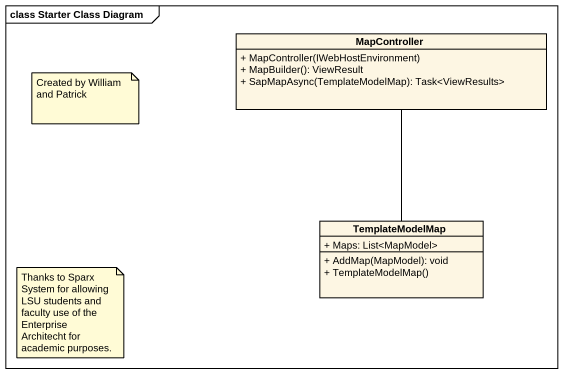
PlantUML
@startuml
mainframe class Starter Class Diagram
hide circle
hide empty members
skinparam classAttributeIconSize 0
class MapController {
  + MapController(IWebHostEnvironment)
  + MapBuilder(): ViewResult
  + SapMapAsync(TemplateModelMap): Task<ViewResults>
}
class TemplateModelMap {
  + Maps: List<MapModel>
  + AddMap(MapModel): void
  + TemplateModelMap()
}
MapController -- TemplateModelMap
note as N1
  Created by William and Patrick
end note
note as N2
  Thanks to Sparx System for allowing LSU students and faculty use of the Enterprise Architecht for academic purposes.
end note
@enduml
